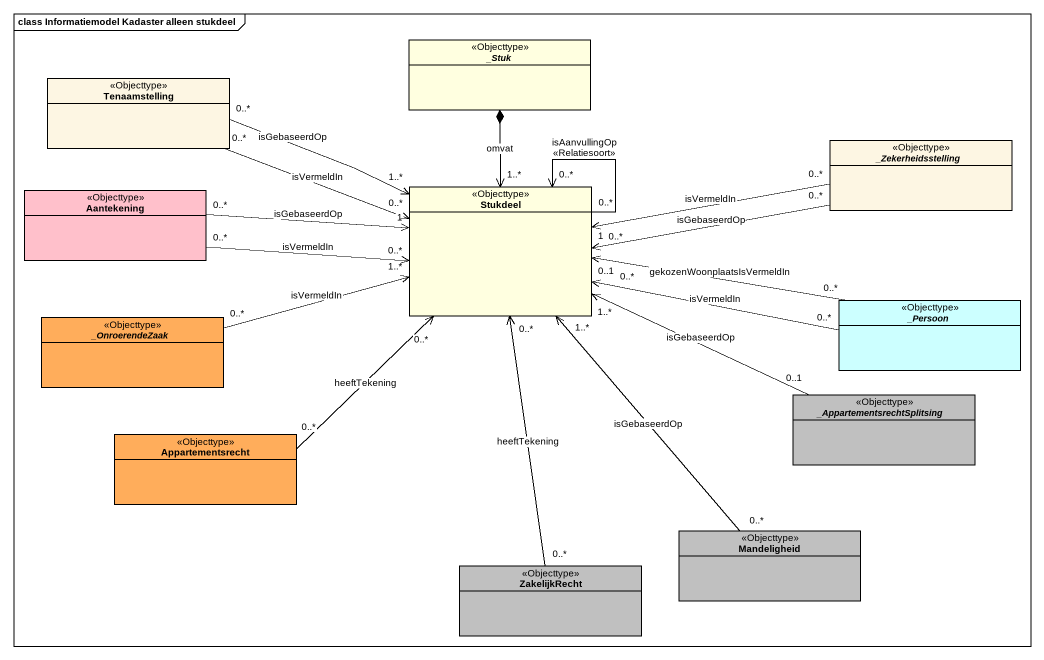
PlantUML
@startuml
mainframe class Informatiemodel Kadaster alleen stukdeel
hide circle
hide empty members
abstract class "_Stuk" as Stuk <<Objecttype>> #FFFFE0
class Tenaamstelling <<Objecttype>>
abstract class "_Zekerheidsstelling" as Zekerheidsstelling <<Objecttype>>
class Aantekening <<Objecttype>> #FFC0CB
class Stukdeel <<Objecttype>> #FFFFE0
abstract class "_Persoon" as Persoon <<Objecttype>> #CCFFFF
abstract class "_OnroerendeZaak" as OnroerendeZaak <<Objecttype>> #FFAD5B
abstract class "_AppartementsrechtSplitsing" as AppartementsrechtSplitsing <<Objecttype>> #C0C0C0
class Appartementsrecht <<Objecttype>> #FFAD5B
class Mandeligheid <<Objecttype>> #C0C0C0
class ZakelijkRecht <<Objecttype>> #C0C0C0
Stuk *--> "1..*" Stukdeel : omvat
Tenaamstelling "0..*" -right-> "0..*" Stukdeel : isVermeldIn
Tenaamstelling "0..*" -right-> "1..*" Stukdeel : isGebaseerdOp
Zekerheidsstelling "0..*" -left-> "1" Stukdeel : isGebaseerdOp
Zekerheidsstelling "0..*" -left-> "0..*" Stukdeel : isVermeldIn
Aantekening "0..*" -right-> "1" Stukdeel : isGebaseerdOp
Aantekening "0..*" -right-> "0..*" Stukdeel : isVermeldIn
Stukdeel "0..*" --> "0..*" Stukdeel : isAanvullingOp\n<<Relatiesoort>>
Persoon "0..*" -left-> "0..1" Stukdeel : gekozenWoonplaatsIsVermeldIn
Persoon "0..*" -left-> "0..*" Stukdeel : isVermeldIn
OnroerendeZaak "0..*" -right-> "1..*" Stukdeel : isVermeldIn
AppartementsrechtSplitsing "0..1" -left-> "1..*" Stukdeel : isGebaseerdOp
Appartementsrecht "0..*" -up-> "0..*" Stukdeel : heeftTekening
Mandeligheid "0..*" -up-> "1..*" Stukdeel : isGebaseerdOp
ZakelijkRecht "0..*" -up-> "0..*" Stukdeel : heeftTekening
@enduml
